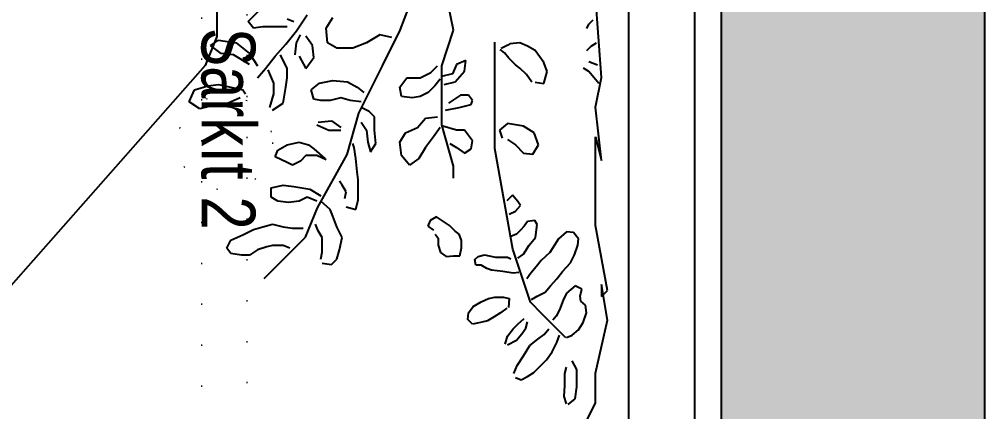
# Model space of a CAD drawing. Header units: millimetres. Extents: x 7687 to 15428, y -715 to 4028.
# Drawn here: x 10270.2 to 10343.5, y 3634 to 3663.8 of the extents above; entities that cross this region are included whole.
import ezdxf

# ---------------------------------------------------------------- set-up
doc = ezdxf.new("R2010")
doc.units = ezdxf.units.MM
for name, pattern in [('14.022_CEKIRDEKLER_SAFTLAR_+51.00$0$ACAD_ISO07W100', [3, 0, -3]), ('ACAD_ISO07W100', [3, 0, -3]), ('CONTINUA', [0])]:
    doc.linetypes.add(name, pattern=pattern)
doc.layers.add('0-MOBIL', color=3, linetype='CONTINUA')
doc.layers.add('YAZI', color=121, linetype='Continuous')
doc.layers.add('Sarkıt Ayd.', color=50, linetype='ACAD_ISO07W100', lineweight=0)
doc.layers.add('SS_FURNITURE', color=23, linetype='Continuous', lineweight=25)
doc.styles.add('OTEL AKSARAY', font='', dxfattribs={"width": 0.8})
doc.styles.get('OTEL AKSARAY').set_extended_font_data('FrankRuehl')

# ---------------------------------------------------------------- blocks, each defined once
blk = doc.blocks.new('fdgfff')
at = {"color": 67, "true_color": 0x727430}
for p, q in [((50513.8366, 5720.8393), (50513.8476, 5720.8569)), ((50513.8476, 5720.8569), (50513.8673, 5720.8481)), ((50513.841, 5720.8218), (50513.8366, 5720.8393)), ((50513.8673, 5720.8481), (50513.8739, 5720.8261)), ((50513.841, 5720.8042), (50513.841, 5720.8218)), ((50513.8739, 5720.8261), (50513.8761, 5720.8086)), ((50513.9265, 5720.8042), (50513.9397, 5720.8218)), ((50513.9397, 5720.8218), (50513.9485, 5720.8086)), ((50513.8761, 5720.8086), (50513.8717, 5720.7888)), ((50513.9485, 5720.8086), (50513.9441, 5720.7801)), ((50513.5976, 5720.7713), (50513.5998, 5720.7888)), ((50513.5998, 5720.7888), (50513.6085, 5720.7954)), ((50513.6085, 5720.7954), (50513.6217, 5720.7888)), ((50513.6217, 5720.7888), (50513.6305, 5720.7691)), ((50513.8454, 5720.7932), (50513.841, 5720.8042)), ((50513.8542, 5720.7735), (50513.8454, 5720.7932)), ((50513.8717, 5720.7888), (50513.8673, 5720.7691)), ((50513.9244, 5720.7844), (50513.9265, 5720.8042)), ((50513.909, 5720.7581), (50513.9244, 5720.7844)), ((50513.9441, 5720.7801), (50513.9265, 5720.7581)), ((50513.5976, 5720.7581), (50513.5976, 5720.7713)), ((50513.6063, 5720.7449), (50513.5976, 5720.7581)), ((50513.6305, 5720.7691), (50513.6392, 5720.7515)), ((50513.8673, 5720.7691), (50513.8607, 5720.7647)), ((50513.9265, 5720.7581), (50513.9068, 5720.7449)), ((50513.9682, 5720.7515), (50513.9792, 5720.7603)), ((50513.9792, 5720.7603), (50513.9967, 5720.7428)), ((50513.6107, 5720.7296), (50513.6063, 5720.7449)), ((50513.6392, 5720.7515), (50513.6436, 5720.7362)), ((50513.8871, 5720.7449), (50513.9024, 5720.7318)), ((50513.9704, 5720.7362), (50513.9682, 5720.7515)), ((50513.559, 5720.7341), (50513.6266, 5720.6665)), ((50513.6129, 5720.7208), (50513.6107, 5720.7296)), ((50513.6436, 5720.7362), (50513.648, 5720.7208)), ((50513.8936, 5720.7252), (50513.9002, 5720.7274)), ((50513.9024, 5720.7318), (50513.9222, 5720.7164)), ((50513.9704, 5720.7186), (50513.9704, 5720.7362)), ((50513.6129, 5720.7032), (50513.6129, 5720.7208)), ((50513.648, 5720.7208), (50513.6436, 5720.7032)), ((50513.6831, 5720.6945), (50513.6853, 5720.712)), ((50513.6853, 5720.712), (50513.6919, 5720.723)), ((50513.6919, 5720.723), (50513.7072, 5720.723)), ((50513.7072, 5720.723), (50513.7116, 5720.7032)), ((50513.7489, 5720.6967), (50513.7577, 5720.7164)), ((50513.7577, 5720.7164), (50513.7686, 5720.712)), ((50513.7686, 5720.712), (50513.7774, 5720.6967)), ((50513.8344, 5720.7208), (50513.8454, 5720.7032)), ((50513.8388, 5720.7252), (50513.8607, 5720.7186)), ((50513.8607, 5720.7186), (50513.8783, 5720.7186)), ((50513.8783, 5720.7186), (50513.8936, 5720.7252)), ((50513.9222, 5720.7164), (50513.9419, 5720.6989)), ((50513.9704, 5720.6967), (50513.9704, 5720.7186)), ((50513.6085, 5720.6923), (50513.6129, 5720.7032)), ((50513.6436, 5720.7032), (50513.6414, 5720.6879)), ((50513.6853, 5720.6769), (50513.6831, 5720.6945)), ((50513.7116, 5720.7032), (50513.7094, 5720.6857)), ((50513.7445, 5720.6879), (50513.7489, 5720.6967)), ((50513.7774, 5720.6967), (50513.7818, 5720.6769)), ((50513.8454, 5720.7032), (50513.8717, 5720.6989)), ((50513.8717, 5720.6989), (50513.8871, 5720.6967)), ((50513.8871, 5720.6967), (50513.9024, 5720.6967)), ((50513.9024, 5720.6967), (50513.9244, 5720.7076)), ((50513.9419, 5720.6989), (50513.9638, 5720.6813)), ((50513.9836, 5720.6967), (50513.9792, 5720.6857)), ((50513.6414, 5720.6879), (50513.6414, 5720.6703)), ((50513.7094, 5720.6857), (50513.705, 5720.6594)), ((50513.7511, 5720.6747), (50513.7445, 5720.6879)), ((50513.9244, 5720.6835), (50513.9441, 5720.6813)), ((50513.9441, 5720.6813), (50513.9572, 5720.6747)), ((50513.9638, 5720.6813), (50513.9901, 5720.6637)), ((50513.6266, 5720.6665), (50513.6749, 5720.6471)), ((50513.6919, 5720.6637), (50513.6853, 5720.6769)), ((50513.6853, 5720.6484), (50513.6919, 5720.6637)), ((50513.7599, 5720.6659), (50513.7511, 5720.6747)), ((50513.7599, 5720.6484), (50513.7599, 5720.6659)), ((50513.7818, 5720.6769), (50513.7774, 5720.6616)), ((50513.9222, 5720.6769), (50513.9024, 5720.6659)), ((50513.9024, 5720.6659), (50513.92, 5720.6528)), ((50513.9397, 5720.655), (50513.9551, 5720.6659)), ((50513.637, 5720.6462), (50513.648, 5720.6506)), ((50513.6749, 5720.6471), (50513.7618, 5720.5988)), ((50513.705, 5720.6594), (50513.6941, 5720.6418)), ((50513.7533, 5720.633), (50513.7599, 5720.6484)), ((50513.7708, 5720.6528), (50513.7555, 5720.6352)), ((50513.7774, 5720.6616), (50513.7708, 5720.6528)), ((50513.8103, 5720.6484), (50513.8015, 5720.6286)), ((50513.8498, 5720.6418), (50513.852, 5720.6528)), ((50513.852, 5720.6528), (50513.8673, 5720.6572)), ((50513.8673, 5720.6572), (50513.8783, 5720.644)), ((50513.92, 5720.6528), (50513.9397, 5720.655)), ((50513.5844, 5720.6396), (50513.5822, 5720.6242)), ((50513.591, 5720.6418), (50513.602, 5720.6396)), ((50513.602, 5720.6396), (50513.6151, 5720.6396)), ((50513.6151, 5720.6396), (50513.6261, 5720.6396)), ((50513.6261, 5720.6396), (50513.637, 5720.6462)), ((50513.6721, 5720.6264), (50513.6853, 5720.6418)), ((50513.8147, 5720.6462), (50513.8169, 5720.6242)), ((50513.8498, 5720.6264), (50513.8498, 5720.6418)), ((50513.8783, 5720.644), (50513.8827, 5720.622)), ((50513.9441, 5720.6308), (50513.9682, 5720.633)), ((50513.9682, 5720.633), (50513.9858, 5720.622)), ((50513.5822, 5720.6242), (50513.591, 5720.6155)), ((50513.591, 5720.6155), (50513.6063, 5720.6111)), ((50513.6261, 5720.6067), (50513.6436, 5720.6155)), ((50513.6436, 5720.6155), (50513.6612, 5720.622)), ((50513.6612, 5720.622), (50513.6721, 5720.6264)), ((50513.8015, 5720.6286), (50513.8015, 5720.6089)), ((50513.8169, 5720.6242), (50513.8059, 5720.6089)), ((50513.8542, 5720.6089), (50513.8498, 5720.6264)), ((50513.8827, 5720.622), (50513.8805, 5720.5979)), ((50513.9353, 5720.6155), (50513.9441, 5720.6308)), ((50513.9353, 5720.5891), (50513.9353, 5720.6155)), ((50513.6063, 5720.6111), (50513.6261, 5720.6067)), ((50513.6765, 5720.6001), (50513.6721, 5720.5847)), ((50513.6897, 5720.6023), (50513.7006, 5720.6001)), ((50513.7006, 5720.6001), (50513.7116, 5720.6067)), ((50513.7116, 5720.6067), (50513.7182, 5720.6111)), ((50513.8498, 5720.5935), (50513.8542, 5720.6089)), ((50513.6721, 5720.5847), (50513.6875, 5720.5804)), ((50513.7335, 5720.5825), (50513.7555, 5720.5847)), ((50513.7555, 5720.5847), (50513.773, 5720.5869)), ((50513.7618, 5720.5988), (50513.8294, 5720.5795)), ((50513.773, 5720.5869), (50513.7796, 5720.5891)), ((50513.8476, 5720.576), (50513.8498, 5720.5935)), ((50513.8805, 5720.5979), (50513.8717, 5720.5825)), ((50513.9441, 5720.5672), (50513.9353, 5720.5891)), ((50513.6875, 5720.5804), (50513.7028, 5720.5804)), ((50513.7028, 5720.5804), (50513.7204, 5720.5804)), ((50513.7204, 5720.5804), (50513.7335, 5720.5825)), ((50513.8147, 5720.576), (50513.8015, 5720.5672)), ((50513.8294, 5720.5795), (50513.9067, 5720.5408)), ((50513.8322, 5720.5628), (50513.8388, 5720.576)), ((50513.8717, 5720.5825), (50513.8629, 5720.5716)), ((50513.7818, 5720.565), (50513.7664, 5720.5606)), ((50513.7664, 5720.5606), (50513.7796, 5720.5518)), ((50513.7796, 5720.5518), (50513.8015, 5720.554)), ((50513.8015, 5720.5672), (50513.7818, 5720.565)), ((50513.8015, 5720.554), (50513.8235, 5720.554)), ((50513.8235, 5720.554), (50513.8322, 5720.5628)), ((50513.9572, 5720.5452), (50513.9441, 5720.5672)), ((50513.9067, 5720.5408), (50513.9647, 5720.5118)), ((50513.9529, 5720.5255), (50513.9572, 5720.5452)), ((50513.7445, 5720.497), (50513.7599, 5720.5101)), ((50513.7599, 5720.5101), (50513.7818, 5720.5123)), ((50513.7818, 5720.5123), (50513.7971, 5720.5035)), ((50513.8542, 5720.4926), (50513.8564, 5720.5101)), ((50513.8564, 5720.5101), (50513.8717, 5720.5123)), ((50513.8717, 5720.5123), (50513.8871, 5720.5013)), ((50513.9647, 5720.5118), (50514.0419, 5720.4828)), ((50513.7555, 5720.4816), (50513.7445, 5720.497)), ((50513.7971, 5720.5035), (50513.8059, 5720.4838)), ((50513.8564, 5720.4794), (50513.8542, 5720.4926)), ((50513.8871, 5720.5013), (50513.8871, 5720.4794)), ((50513.773, 5720.4706), (50513.7555, 5720.4816)), ((50513.8059, 5720.4838), (50513.8213, 5720.4706)), ((50513.8629, 5720.4662), (50513.8564, 5720.4794)), ((50513.8871, 5720.4794), (50513.8958, 5720.4618)), ((50513.6446, 5720.4667), (50513.6381, 5720.4576)), ((50513.6537, 5720.4628), (50513.6446, 5720.4667)), ((50513.6602, 5720.4524), (50513.6537, 5720.4628)), ((50513.7906, 5720.4575), (50513.773, 5720.4706)), ((50513.8213, 5720.4706), (50513.8235, 5720.4509)), ((50513.8739, 5720.4553), (50513.8629, 5720.4662)), ((50513.8958, 5720.4618), (50513.9068, 5720.4509)), ((50513.6017, 5720.4459), (50513.5952, 5720.4368)), ((50513.6134, 5720.4498), (50513.6017, 5720.4459)), ((50513.6251, 5720.4498), (50513.6134, 5720.4498)), ((50513.6316, 5720.455), (50513.6251, 5720.4498)), ((50513.6511, 5720.4394), (50513.6602, 5720.4524)), ((50513.7425, 5720.4248), (50513.8101, 5720.4441)), ((50513.8059, 5720.4465), (50513.7906, 5720.4575)), ((50513.8015, 5720.4201), (50513.8081, 5720.4421)), ((50513.8101, 5720.4441), (50513.8391, 5720.4441)), ((50513.8391, 5720.4441), (50513.897, 5720.4441)), ((50513.8849, 5720.4465), (50513.8739, 5720.4553)), ((50513.8936, 5720.4267), (50513.8893, 5720.4443)), ((50513.897, 5720.4441), (50513.9067, 5720.4441)), ((50513.9067, 5720.4441), (50513.9647, 5720.4248)), ((50513.5952, 5720.4368), (50513.5965, 5720.425)), ((50513.6368, 5720.4224), (50513.6459, 5720.4315)), ((50513.6459, 5720.4315), (50513.6511, 5720.4394)), ((50513.7796, 5720.4311), (50513.773, 5720.4201)), ((50513.8344, 5720.4377), (50513.8388, 5720.4158)), ((50513.8586, 5720.4136), (50513.8454, 5720.4333)), ((50513.8761, 5720.4399), (50513.8805, 5720.4223)), ((50513.909, 5720.4201), (50513.8936, 5720.4267)), ((50513.9647, 5720.4248), (50514.013, 5720.4345)), ((50513.5965, 5720.425), (50513.5965, 5720.4146)), ((50513.5965, 5720.4146), (50513.6095, 5720.412)), ((50513.6095, 5720.412), (50513.6212, 5720.412)), ((50513.6212, 5720.412), (50513.6316, 5720.4159)), ((50513.6316, 5720.4159), (50513.6368, 5720.4224)), ((50513.7232, 5720.4248), (50513.7425, 5720.4248)), ((50513.773, 5720.4201), (50513.7642, 5720.407)), ((50513.8015, 5720.407), (50513.8015, 5720.4201)), ((50513.8388, 5720.4158), (50513.8432, 5720.396)), ((50513.8586, 5720.4004), (50513.8586, 5720.4136)), ((50513.8805, 5720.4223), (50513.898, 5720.407)), ((50513.9156, 5720.4048), (50513.909, 5720.4201)), ((50513.4847, 5720.3938), (50513.4925, 5720.4016)), ((50513.4925, 5720.4016), (50513.5029, 5720.4003)), ((50513.5029, 5720.4003), (50513.5133, 5720.3925)), ((50513.7642, 5720.407), (50513.7708, 5720.396)), ((50513.7708, 5720.396), (50513.784, 5720.3938)), ((50513.784, 5720.3938), (50513.8015, 5720.407)), ((50513.8432, 5720.396), (50513.8498, 5720.3938)), ((50513.8498, 5720.3938), (50513.8586, 5720.4004)), ((50513.898, 5720.407), (50513.9156, 5720.4048)), ((50513.4873, 5720.3808), (50513.4847, 5720.3938)), ((50513.4899, 5720.3691), (50513.4873, 5720.3808)), ((50513.5133, 5720.3925), (50513.5211, 5720.3795)), ((50513.5211, 5720.3795), (50513.5263, 5720.3678)), ((50513.5757, 5720.3704), (50513.5809, 5720.3795)), ((50513.5809, 5720.3886), (50513.59, 5720.3899)), ((50513.5809, 5720.3795), (50513.5809, 5720.3886)), ((50513.59, 5720.3899), (50513.5952, 5720.3847)), ((50513.5952, 5720.3847), (50513.5978, 5720.3743)), ((50513.4964, 5720.3587), (50513.4899, 5720.3691)), ((50513.5263, 5720.3678), (50513.5289, 5720.3574)), ((50513.5731, 5720.3626), (50513.5757, 5720.3704)), ((50513.5965, 5720.3665), (50513.5939, 5720.3561)), ((50513.5978, 5720.3743), (50513.5965, 5720.3665)), ((50513.5029, 5720.3483), (50513.4964, 5720.3587)), ((50513.5107, 5720.3379), (50513.5029, 5720.3483)), ((50513.5289, 5720.3574), (50513.5289, 5720.3431)), ((50513.5705, 5720.3444), (50513.5718, 5720.3535)), ((50513.5718, 5720.3535), (50513.5731, 5720.3626)), ((50513.5939, 5720.3561), (50513.5939, 5720.3457)), ((50513.6073, 5720.3282), (50513.7715, 5720.3572)), ((50513.7715, 5720.3572), (50513.8777, 5720.3572)), ((50513.8015, 5720.3499), (50513.7884, 5720.3455)), ((50513.8125, 5720.3368), (50513.8015, 5720.3499)), ((50513.8777, 5720.3572), (50513.9453, 5720.3572)), ((50513.928, 5720.3416), (50513.9334, 5720.3488)), ((50513.4509, 5720.3366), (50513.4587, 5720.3222)), ((50513.4522, 5720.3405), (50513.4652, 5720.3366)), ((50513.4652, 5720.3366), (50513.4769, 5720.3274)), ((50513.5263, 5720.334), (50513.512, 5720.3353)), ((50513.5289, 5720.3431), (50513.5263, 5720.334)), ((50513.5679, 5720.3274), (50513.5705, 5720.3444)), ((50513.5939, 5720.3366), (50513.5913, 5720.3314)), ((50513.5939, 5720.3457), (50513.5939, 5720.3366)), ((50513.6641, 5720.334), (50513.6693, 5720.3235)), ((50513.6953, 5720.3287), (50513.6862, 5720.3379)), ((50513.7862, 5720.3368), (50513.7774, 5720.3236)), ((50513.8081, 5720.3104), (50513.8125, 5720.3368)), ((50513.9083, 5720.3237), (50513.919, 5720.3345)), ((50513.919, 5720.3345), (50513.928, 5720.3416)), ((50513.9405, 5720.3363), (50513.9351, 5720.347)), ((50513.9423, 5720.3327), (50513.9405, 5720.3363)), ((50513.9441, 5720.3166), (50513.9423, 5720.3327)), ((50513.3976, 5720.3235), (50513.3937, 5720.3144)), ((50513.4041, 5720.3261), (50513.4171, 5720.3209)), ((50513.4171, 5720.3209), (50513.4327, 5720.3105)), ((50513.4587, 5720.3222), (50513.4691, 5720.3131)), ((50513.4769, 5720.3274), (50513.4847, 5720.3196)), ((50513.4847, 5720.3196), (50513.4938, 5720.3092)), ((50513.5203, 5720.2992), (50513.6073, 5720.3282)), ((50513.5692, 5720.3183), (50513.5679, 5720.3274)), ((50513.5926, 5720.3196), (50513.5991, 5720.3105)), ((50513.6316, 5720.3222), (50513.6277, 5720.3314)), ((50513.6381, 5720.3157), (50513.6316, 5720.3222)), ((50513.6446, 5720.3092), (50513.6381, 5720.3157)), ((50513.6693, 5720.3235), (50513.6784, 5720.3157)), ((50513.6784, 5720.3157), (50513.6849, 5720.3196)), ((50513.6849, 5720.3196), (50513.6953, 5720.3287)), ((50513.7774, 5720.3236), (50513.7642, 5720.3104)), ((50513.8922, 5720.3058), (50513.9029, 5720.3166)), ((50513.9029, 5720.3166), (50513.9083, 5720.3237)), ((50513.9387, 5720.304), (50513.9441, 5720.3166)), ((50513.3937, 5720.3144), (50513.3989, 5720.304)), ((50513.3989, 5720.304), (50513.4054, 5720.2936)), ((50513.4327, 5720.3105), (50513.4496, 5720.3001)), ((50513.4496, 5720.3001), (50513.46, 5720.2871)), ((50513.4691, 5720.3131), (50513.4782, 5720.3066)), ((50513.4782, 5720.3066), (50513.4886, 5720.304)), ((50513.5679, 5720.2988), (50513.5588, 5720.3053)), ((50513.5991, 5720.3105), (50513.6134, 5720.3014)), ((50513.6134, 5720.3014), (50513.6264, 5720.291)), ((50513.6524, 5720.304), (50513.6446, 5720.3092)), ((50513.6537, 5720.2923), (50513.6524, 5720.304)), ((50513.7642, 5720.3104), (50513.7621, 5720.2951)), ((50513.7971, 5720.2929), (50513.8081, 5720.3104)), ((50513.8797, 5720.2969), (50513.8922, 5720.3058)), ((50513.9316, 5720.2915), (50513.9387, 5720.304)), ((50513.4054, 5720.2936), (50513.4158, 5720.2832)), ((50513.46, 5720.2871), (50513.4678, 5720.2767)), ((50513.501, 5720.2798), (50513.5203, 5720.2992)), ((50513.525, 5720.2975), (50513.5302, 5720.2884)), ((50513.5302, 5720.2884), (50513.5367, 5720.2754)), ((50513.5783, 5720.2897), (50513.5679, 5720.2988)), ((50513.5887, 5720.2819), (50513.5783, 5720.2897)), ((50513.6264, 5720.291), (50513.6472, 5720.2884)), ((50513.6472, 5720.2884), (50513.6537, 5720.2923)), ((50513.7621, 5720.2951), (50513.7774, 5720.2863)), ((50513.7774, 5720.2863), (50513.7971, 5720.2929)), ((50513.8797, 5720.2915), (50513.8779, 5720.2772)), ((50513.9119, 5720.2772), (50513.9316, 5720.2915)), ((50513.4158, 5720.2832), (50513.4262, 5720.2728)), ((50513.4262, 5720.2728), (50513.4392, 5720.2637)), ((50513.4624, 5720.2412), (50513.501, 5720.2798)), ((50513.4678, 5720.2767), (50513.4769, 5720.2689)), ((50513.5367, 5720.2754), (50513.5471, 5720.2663)), ((50513.6017, 5720.2676), (50513.5887, 5720.2819)), ((50513.8779, 5720.2772), (50513.8976, 5720.2718)), ((50513.8976, 5720.2718), (50513.9119, 5720.2772)), ((50513.4392, 5720.2637), (50513.4548, 5720.2559)), ((50513.4548, 5720.2559), (50513.4665, 5720.252)), ((50513.4977, 5720.2572), (50513.4912, 5720.2624)), ((50513.5081, 5720.252), (50513.4977, 5720.2572)), ((50513.5471, 5720.2663), (50513.5588, 5720.2559)), ((50513.5588, 5720.2559), (50513.5705, 5720.2468)), ((50513.6134, 5720.2598), (50513.6017, 5720.2676)), ((50513.6238, 5720.2533), (50513.6134, 5720.2598)), ((50513.6355, 5720.2403), (50513.6238, 5720.2533)), ((50513.3534, 5720.2377), (50513.3625, 5720.2259)), ((50513.3547, 5720.2403), (50513.3664, 5720.2442)), ((50513.3664, 5720.2442), (50513.3846, 5720.2429)), ((50513.3846, 5720.2429), (50513.4041, 5720.2429)), ((50513.4041, 5720.2429), (50513.4145, 5720.2403)), ((50513.4626, 5720.2403), (50513.4665, 5720.2312)), ((50513.5237, 5720.2455), (50513.5081, 5720.252)), ((50513.5354, 5720.2403), (50513.5237, 5720.2455)), ((50513.5471, 5720.2259), (50513.5354, 5720.2403)), ((50513.5705, 5720.2468), (50513.5848, 5720.2338)), ((50513.6342, 5720.2286), (50513.6355, 5720.2403)), ((50513.3625, 5720.2259), (50513.382, 5720.2233)), ((50513.382, 5720.2233), (50513.4106, 5720.2233)), ((50513.4106, 5720.2233), (50513.4249, 5720.2312)), ((50513.4665, 5720.2312), (50513.4756, 5720.2207)), ((50513.5419, 5720.2155), (50513.5471, 5720.2259)), ((50513.5848, 5720.2338), (50513.5978, 5720.2273)), ((50513.5978, 5720.2273), (50513.6134, 5720.222)), ((50513.6134, 5720.222), (50513.6238, 5720.2207)), ((50513.6238, 5720.2207), (50513.6342, 5720.2286)), ((50513.3175, 5720.2122), (50513.3561, 5720.1928)), ((50513.4756, 5720.2207), (50513.4873, 5720.2129)), ((50513.4873, 5720.2129), (50513.5029, 5720.2077)), ((50513.5029, 5720.2077), (50513.5159, 5720.209)), ((50513.5159, 5720.209), (50513.5224, 5720.2168)), ((50513.5224, 5720.2168), (50513.5302, 5720.2181)), ((50513.5302, 5720.2181), (50513.5419, 5720.2155)), ((50513.8976, 5720.2037), (50513.9029, 5720.2127)), ((50513.9316, 5720.2073), (50513.9387, 5720.2001)), ((50513.9674, 5720.2073), (50513.9745, 5720.2037)), ((50513.3561, 5720.1928), (50513.4044, 5720.1928)), ((50513.4044, 5720.1928), (50513.4914, 5720.1735)), ((50513.4044, 5720.1928), (50513.4044, 5720.1928)), ((50513.5397, 5720.1735), (50513.6459, 5720.1928)), ((50513.6459, 5720.1928), (50513.7135, 5720.1928)), ((50513.7135, 5720.1928), (50513.7908, 5720.1928)), ((50513.7522, 5720.1832), (50513.8391, 5720.1928)), ((50513.7908, 5720.1928), (50513.7522, 5720.1832)), ((50513.8391, 5720.1928), (50513.8874, 5720.1832)), ((50513.8779, 5720.1876), (50513.8976, 5720.2037)), ((50513.8874, 5720.1832), (50514.0226, 5720.1928)), ((50513.9137, 5720.2037), (50513.9083, 5720.1894)), ((50513.9387, 5720.2001), (50513.9441, 5720.1912)), ((50513.9745, 5720.2037), (50513.9817, 5720.1966)), ((50513.4914, 5720.1735), (50513.5493, 5720.1832)), ((50513.53, 5720.1832), (50513.5397, 5720.1735)), ((50513.5493, 5720.1832), (50513.53, 5720.1832))]:
    blk.add_line(p, q, dxfattribs=at)
blk = doc.blocks.new('A$C45576B5D')
at = {"elevation": 3.764}
blk.add_lwpolyline([(0, 45.988), (16.655, 14.038), (18.373, 12.42), (20.592, 11.584), (61.76, 29.872), (62.626, 32.079), (62.578, 34.438), (50.035, 68.215), (47.765, 69.95), (44.713, 70.584), (41.3, 70.119), (31.577, 66.659), (27.594, 65.157), (17.313, 60.589), (13.528, 58.641), (9.556, 56.498), (4.443, 53.746), (1.81, 51.525), (0.234, 48.835)], close=True, dxfattribs=at)
blk = doc.blocks.new('NHGSALG')
at = {"layer": 'Sarkıt Ayd.', "linetype": '14.022_CEKIRDEKLER_SAFTLAR_+51.00$0$ACAD_ISO07W100'}
for points in [[(49870.204, 3750.562), (49870.204, 4169.424)], [(49873.602, 4169.424), (49873.602, 3750.562)]]:
    blk.add_lwpolyline(points, dxfattribs=at)
blk.add_circle((49871.949, 4113.173), 3.6, dxfattribs=at)
at = {"layer": 'Sarkıt Ayd.', "insert": (49874.249, 4106.568), "char_height": 4.08, "attachment_point": 3, "rotation": 270, "style": 'OTEL AKSARAY'}
blk.add_mtext_dynamic_manual_height_columns('Sark{\\fArial|b0|i0|c162|p34;ıt 2 }', width=49.57189, gutter_width=425, heights=[0], dxfattribs=at)

msp = doc.modelspace()

# ---------------------------------------------------------------- hatches: boundary and pattern name
at = {"true_color": 0xcd2027}
h = msp.add_hatch(color=242, dxfattribs=at)
h.dxf.hatch_style = 1
h.paths.add_polyline_path([(9498.386, 3787.778), (9919.453, 3787.778), (10041.953, 3787.778), (10041.582, 3757.38), (10323.475, 3753.936), (10323.475, 3237.21), (10312.977, 3237.21), (10312.978, 3206.314), (10273.728, 3206.314), (10273.728, 2599.745), (10229.167, 2600.134), (10229.167, 2546.136), (10273.728, 2546.136), (10273.728, 2157.728), (10225.306, 2157.757), (10224.838, 2104.152), (10273.728, 2103.726), (10273.728, 1976.721), (9427.198, 1976.721), (9427.198, 2043.904), (9412.198, 2043.904), (9411.613, 1976.726), (9200.201, 1976.721), (9200.2, 2030.721), (9150.201, 2030.721), (9150.201, 2534.307), (9205.653, 2534.307), (9205.603, 2562.866), (9412.198, 2561.066), (9412.198, 2123.904), (9427.198, 2123.904), (9427.198, 2857.401), (9412.198, 2857.401), (9412.198, 2788.582), (9374.414, 2788.582), (9374.414, 2773.582), (9412.198, 2773.582), (9412.198, 2588.582), (9291.05, 2588.582), (9291.05, 2773.582), (9294.414, 2773.582), (9294.414, 2788.582), (9273.05, 2788.582), (9273.05, 2773.582), (9276.05, 2773.582), (9276.05, 2587.825), (9150.201, 2587.825), (9150.201, 2773.582), (9194.55, 2773.582), (9194.55, 2788.582), (9193.05, 2788.582), (9150.201, 2788.582), (9150.201, 2947.058), (9412.198, 2947.058), (9412.198, 2937.401), (9427.198, 2937.401), (9427.198, 3212.809), (9092.543, 3212.809), (9092.543, 3197.809), (9412.198, 3197.809), (9412.198, 2962.058), (9150.201, 2962.058), (9150.201, 3079.809), (9008.201, 3079.809), (9008.201, 3202.809), (9011.793, 3202.809), (9011.793, 3212.809), (9008.201, 3212.809), (9008.201, 3258.809), (8954.201, 3258.809), (8954.201, 3212.809), (8981.201, 3212.809), (8981.201, 3022.809), (8811.201, 3022.809), (8811.201, 3212.809), (8791.201, 3212.809), (8791.201, 3042.809), (8381.201, 3042.809), (8381.201, 3212.809), (8375.201, 3212.809), (8375.201, 3036.809), (8338.201, 3036.809), (8338.201, 3049.309), (8265.701, 3049.309), (8265.701, 3029.309), (8158.701, 3029.309), (8158.701, 3009.309), (9130.201, 3009.309), (9130.201, 1956.721), (10293.728, 1956.721), (10293.728, 3195.965), (10323.475, 3195.965), (10343.475, 3195.965), (10343.475, 3805.342), (8003.591, 3805.342), (8003.591, 3762.678), (9498.386, 3762.678)])

# ---------------------------------------------------------------- linework, layer by layer
at = {"color": 242, "true_color": 0xcd2027}
for points in [[(8158.701, 3009.309), (9130.201, 3009.309), (9130.201, 1956.721), (10293.728, 1956.721), (10293.728, 3195.965), (10323.475, 3195.965), (10343.475, 3195.965), (10343.475, 3805.342), (8003.591, 3805.342)], [(8003.591, 3762.678), (9498.386, 3762.678), (9498.386, 3787.778), (9919.453, 3787.778), (10041.953, 3787.778), (10041.582, 3757.38), (10323.475, 3753.936), (10323.475, 3237.21), (10312.977, 3237.21), (10312.978, 3206.314), (10273.728, 3206.314), (10273.728, 2599.745)]]:
    msp.add_lwpolyline(points, dxfattribs=at)
at = {"layer": '0-MOBIL'}
msp.add_lwpolyline([(10321.475, 3301.796), (10316.475, 3301.796), (10316.475, 3700.658), (10321.475, 3700.658)], close=True, dxfattribs=at)

# ---------------------------------------------------------------- block references
at = {"layer": '0-MOBIL', "xscale": 46.43267914500382, "yscale": 46.43267914500382, "zscale": 46.43267914500382, "rotation": 90}
msp.add_blockref('fdgfff', (275917.836, -2341835.785), dxfattribs=at)
at = {"layer": 'SS_FURNITURE', "xscale": -1, "rotation": 158.9523480858343}
msp.add_blockref('A$C45576B5D', (10238.315, 3714.88, -3.764), dxfattribs=at)
at = {"layer": 'YAZI'}
msp.add_blockref('NHGSALG', (-39586.1, -458.766), dxfattribs=at)

doc.saveas('drawing.dxf')
